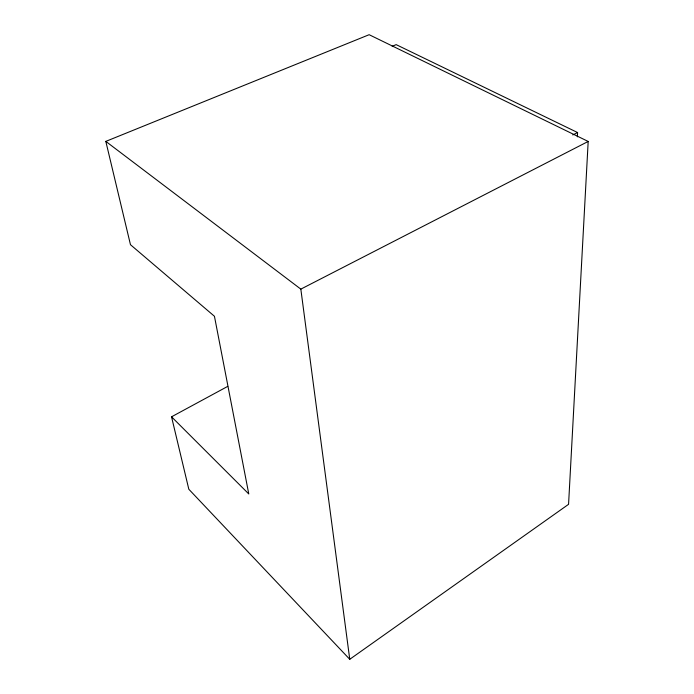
<?xml version="1.0" encoding="UTF-8"?>
<svg xmlns="http://www.w3.org/2000/svg" width="694" height="694" viewBox="0 0 694 694"><rect width="100%" height="100%" fill="white"/><g stroke="black" fill="none" stroke-linecap="round" stroke-linejoin="round"><path stroke-width="1.04" d="M577.365 136.857L577.573 132.537L396.17 44.633L392.179 46.29M171.539 416.808L248.782 493.963L214.446 316.273L130.472 244.704L105.818 141.385L369.147 34.7L588.182 141.446L568.568 504.321L349.75 659.3L188.82 489.235L171.539 416.808L227.745 386.367M105.818 141.385L300.832 289.129L588.182 141.446M572.767 134.966L577.573 132.537M300.832 289.129L349.75 659.3"/></g></svg>
